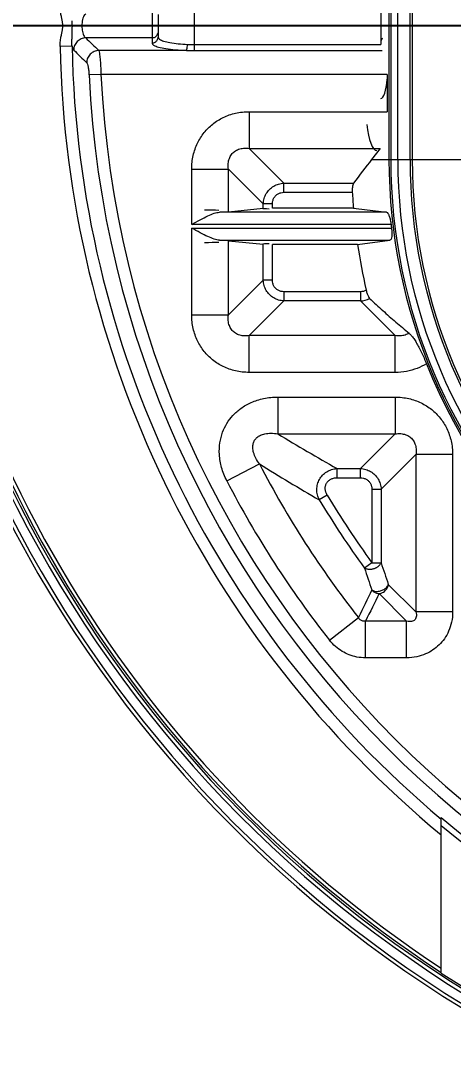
# Model space of a CAD drawing. Header units: millimetres. Extents: x 5536 to 6151, y 463 to 893.
# Drawn here: x 5650.1 to 5685.6, y 558.5 to 644.9 of the extents above; entities that cross this region are included whole.
import ezdxf

# ---------------------------------------------------------------- set-up
doc = ezdxf.new("R2010")
doc.units = ezdxf.units.MM
doc.header["$LTSCALE"] = 0.2
doc.linetypes.add('CENTER', pattern=[50.8, 31.75, -6.35, 6.35, -6.35])
doc.layers.get('0').update_dxf_attribs({"lineweight": 18})
doc.layers.add('poumianxian', color=2, linetype='Continuous', lineweight=18)
doc.layers.add('图层1', color=1, linetype='CENTER', lineweight=18)
doc.styles.add('標準', font='', dxfattribs={"width": 0.667})
doc.styles.get('標準').set_extended_font_data('pmingliu')
doc.dimstyles.new('11111111111', dxfattribs={"dimtxt": 4.5, "dimasz": 4.5, "dimexe": 1.25, "dimexo": 0.625, "dimtad": 1, "dimtoh": 1, "dimdsep": 46, "dimtxsty": '標準', "dimblk": '_CAXARROW', "dimcen": 0, "dimdle": 9, "dimclrd": 6, "dimclre": 6, "dimclrt": 2, "dimadec": 0, "dimazin": 0, "dimtfac": 0.707107, "dimtofl": 0, "dimtmove": 2, "dimatfit": 3, "dimfxl": 0, "dimfrac": 2, "dimtolj": 1, "dimarcsym": 0})
doc.dimstyles.new('222222', dxfattribs={"dimtxt": 4.5, "dimasz": 4.5, "dimexe": 1.25, "dimexo": 0.625, "dimtad": 1, "dimdsep": 46, "dimtxsty": '標準', "dimblk": '_CAXARROW', "dimcen": 0, "dimdle": 9, "dimclrd": 6, "dimclre": 6, "dimclrt": 2, "dimadec": 0, "dimazin": 0, "dimtfac": 0.707107, "dimtofl": 0, "dimtmove": 2, "dimatfit": 3, "dimfxl": 0, "dimfrac": 2, "dimtolj": 1, "dimarcsym": 0})
doc.dimstyles.new('ISO-25', dxfattribs={"dimtxt": 2.5, "dimasz": 2.5, "dimexe": 1.25, "dimexo": 0.625, "dimtad": 1, "dimdsep": 46, "dimtxsty": 'Standard', "dimblk": '_CAXARROW', "dimcen": 0, "dimdle": 5, "dimclrd": 4, "dimclre": 4, "dimclrt": 3, "dimadec": 0, "dimazin": 0, "dimtfac": 0.707107, "dimtofl": 0, "dimtmove": 2, "dimatfit": 3, "dimfxl": 0, "dimfrac": 2, "dimarcsym": 0})

# ---------------------------------------------------------------- blocks, each defined once
blk = doc.blocks.new('*X4')
at = {"layer": 'poumianxian'}
blk.add_hatch(color=6, dxfattribs=at).paths.add_polyline_path([(5815.182, 723.919), (5816.22, 722.836), (5812.452, 720.263)], flags=0)
at = {"layer": 'poumianxian', "color": 6, "lineweight": -2}
blk.add_line((5838.466, 745.204), (5815.701, 723.377), dxfattribs=at)
at = {"layer": 'poumianxian', "insert": (5828.219, 739.866), "char_height": 4.5, "width": 64.97647, "attachment_point": 5, "rotation": 43.79372, "style": '標準'}
blk.add_mtext('\\T1.004;%%C201.68%%P0.5', dxfattribs=at)
blk = doc.blocks.new('_CAXARROW')
blk.add_hatch(color=0).paths.add_polyline_path([(0, 0), (-1, 0.125), (-1, -0.125)], flags=0)
blk = doc.blocks.new('*X15')
at = {"layer": 'poumianxian'}
for points in [[(5623.453, 727.501), (5624.953, 727.501), (5624.203, 732.001)], [(5623.453, 648.974), (5624.953, 648.974), (5624.203, 644.474)]]:
    blk.add_hatch(color=6, dxfattribs=at).paths.add_polyline_path(points, flags=0)
at = {"layer": 'poumianxian', "color": 6, "lineweight": -2}
for p, q in [((5705.44, 732.001), (5622.953, 732.001)), ((5624.203, 727.501), (5624.203, 648.974)), ((5687.634, 644.474), (5622.953, 644.474))]:
    blk.add_line(p, q, dxfattribs=at)
at = {"layer": 'poumianxian', "color": 2, "insert": (5620.965, 684.808), "char_height": 4.5, "width": 49.28163, "attachment_point": 5, "rotation": 90, "style": '標準'}
blk.add_mtext('\\T1.004;87.53%%P0.3', dxfattribs=at)
blk = doc.blocks.new('*X18')
at = {"layer": 'poumianxian'}
for points in [[(5633.571, 723.996), (5635.071, 723.996), (5634.321, 728.496)], [(5633.571, 648.974), (5635.071, 648.974), (5634.321, 644.474)]]:
    blk.add_hatch(color=6, dxfattribs=at).paths.add_polyline_path(points, flags=0)
at = {"layer": 'poumianxian', "color": 6, "lineweight": -2}
for p, q in [((5709.031, 728.496), (5633.071, 728.496)), ((5634.321, 723.996), (5634.321, 648.974)), ((5693.458, 644.474), (5633.071, 644.474))]:
    blk.add_line(p, q, dxfattribs=at)
at = {"layer": 'poumianxian', "color": 2, "insert": (5631.191, 685.597), "char_height": 4.5, "width": 27.30164, "attachment_point": 5, "rotation": 90, "style": '標準'}
blk.add_mtext('\\T1.004;84.02', dxfattribs=at)
blk = doc.blocks.new('*X78')
at = {"layer": 'poumianxian'}
blk.add_hatch(color=6, dxfattribs=at).paths.add_polyline_path([(5827.51, 710.522), (5828.348, 709.277), (5824.196, 707.386)], flags=0)
at = {"layer": 'poumianxian', "color": 6, "lineweight": -2}
blk.add_line((5850.063, 724.801), (5827.929, 709.899), dxfattribs=at)
at = {"layer": 'poumianxian', "color": 2, "insert": (5839.054, 721.293), "char_height": 4.5, "width": 64.97647, "attachment_point": 5, "rotation": 33.94999, "style": '標準'}
blk.add_mtext('\\T1.004;%%C203.82%%P0.5', dxfattribs=at)

msp = doc.modelspace()

# ---------------------------------------------------------------- linework, layer by layer
for p, q in [((5680.357, 677.474), (5680.357, 633.474)), ((5680.506, 677.474), (5680.506, 633.474)), ((5681.083, 633.474), (5681.083, 677.474)), ((5682.09, 633.474), (5682.09, 677.474)), ((5682.267, 677.474), (5682.267, 633.474)), ((5664.361, 642.442), (5664.361, 646.506)), ((5660.861, 645.89), (5660.861, 643.057)), ((5661.361, 645.398), (5661.361, 643.55)), ((5679.677, 646.016), (5679.677, 642.932)), ((5660.861, 643.489), (5655.403, 643.489)), ((5654.278, 642.788), (5653.294, 642.769)), ((5664.361, 642.932), (5679.677, 642.932)), ((5663.685, 642.452), (5656.472, 642.452)), ((5664.361, 642.442), (5679.784, 642.442)), ((5656.659, 640.482), (5655.675, 640.435)), ((5680.212, 640.482), (5656.659, 640.482)), ((5680.212, 640.482), (5680.212, 637.407)), ((5668.855, 637.407), (5668.855, 634.382)), ((5668.855, 637.407), (5680.212, 637.407)), ((5671.713, 631.523), (5668.855, 634.382)), ((5668.855, 634.382), (5679.634, 634.382)), ((5679.634, 634.382), (5678.928, 633.474)), ((5678.928, 633.474), (5681.083, 633.474)), ((5681.083, 633.474), (5690.232, 633.474)), ((5664.127, 628.124), (5664.127, 632.68)), ((5664.127, 632.68), (5667.153, 632.68)), ((5667.153, 629.165), (5667.153, 632.68)), ((5670.011, 629.821), (5667.153, 632.68)), ((5671.713, 630.767), (5671.713, 631.523)), ((5671.713, 631.523), (5677.449, 631.523)), ((5671.713, 630.767), (5677.341, 630.767)), ((5670.011, 629.455), (5670.011, 629.821)), ((5670.768, 629.821), (5670.011, 629.821)), ((5670.768, 629.474), (5670.768, 629.821)), ((5680.161, 629.123), (5666.417, 629.123)), ((5667.153, 629.165), (5670.011, 629.455)), ((5677.431, 629.474), (5670.768, 629.474)), ((5680.528, 628.124), (5664.127, 628.124)), ((5664.127, 620.668), (5664.127, 627.824)), ((5664.127, 627.824), (5680.565, 627.824)), ((5666.417, 626.824), (5680.44, 626.824)), ((5667.153, 620.668), (5667.153, 626.782)), ((5667.153, 626.782), (5670.011, 626.493)), ((5670.011, 623.526), (5670.011, 626.493)), ((5670.768, 623.526), (5670.768, 626.474)), ((5677.774, 626.474), (5670.768, 626.474)), ((5677.774, 626.474), (5680.44, 626.824)), ((5670.011, 623.526), (5667.153, 620.668)), ((5670.768, 623.526), (5670.011, 623.526)), ((5671.713, 622.581), (5671.713, 621.824)), ((5678.008, 622.581), (5671.713, 622.581)), ((5678.008, 622.581), (5678.008, 621.824)), ((5671.713, 621.824), (5668.855, 618.966)), ((5678.008, 621.824), (5671.713, 621.824)), ((5678.008, 621.824), (5680.867, 618.966)), ((5664.127, 620.668), (5667.153, 620.668)), ((5668.855, 615.94), (5668.855, 618.966)), ((5680.867, 618.966), (5668.855, 618.966)), ((5680.867, 615.94), (5680.867, 618.966)), ((5680.867, 615.94), (5668.855, 615.94)), ((5671.219, 613.907), (5671.219, 610.882)), ((5671.219, 613.907), (5680.867, 613.907)), ((5680.867, 613.907), (5680.867, 610.882)), ((5671.219, 610.882), (5680.867, 610.882)), ((5678.008, 608.023), (5680.867, 610.882)), ((5679.71, 606.321), (5682.569, 609.18)), ((5682.569, 609.18), (5682.569, 596.222)), ((5685.594, 609.18), (5682.569, 609.18)), ((5685.594, 609.18), (5685.594, 596.222)), ((5667.017, 607.013), (5669.706, 608.4)), ((5676.082, 607.267), (5676.082, 608.023)), ((5676.082, 608.023), (5678.008, 608.023)), ((5676.082, 607.267), (5678.008, 607.267)), ((5678.008, 607.267), (5678.008, 608.023)), ((5675.272, 605.835), (5674.623, 605.445)), ((5678.954, 606.321), (5678.954, 600.274)), ((5678.954, 606.321), (5679.71, 606.321)), ((5679.71, 606.321), (5679.71, 600.274)), ((5678.954, 600.274), (5678.342, 599.829)), ((5678.954, 600.274), (5679.71, 600.274)), ((5679.547, 597.731), (5681.812, 595.466)), ((5680.303, 598.488), (5682.569, 596.222)), ((5685.594, 596.222), (5682.569, 596.222)), ((5675.467, 593.881), (5677.844, 595.754)), ((5678.438, 592.44), (5678.438, 595.466)), ((5681.812, 595.466), (5678.438, 595.466)), ((5681.812, 592.44), (5681.812, 595.466)), ((5681.812, 592.44), (5678.438, 592.44)), ((5684.661, 566.484), (5684.661, 579.279))]:
    msp.add_line(p, q)
for centre, radius, start, end in [((5739.661, 650.474), 101.908, 118.44247, 254.63694), ((5739.661, 650.474), 101.608, 118.44247, 254.63694), ((5739.661, 650.474), 100.842, 118.67849, 254.51733), ((5739.661, 650.474), 100.543, 118.67849, 254.51733), ((5634.709, 644.473), 19.596, 358.8267, 1.17506), ((5650.387, 644.632), 3.144, 349.5929, 351.8466), ((5635.413, 644.451), 18.892, 358.37186, 358.84948), ((5657.4, 644.461), 2.311, 186.08753, 188.49325), ((5818.548, 810.489), 233.463, 225.66899, 226.03444), ((5739.661, 650.474), 100.358, 184.28586, 236.76736), ((5739.661, 650.474), 100.058, 184.29872, 236.65489), ((5739.661, 644.474), 86.384, 181.131, 230.4543), ((5739.661, 644.474), 85.399, 181.131, 229.90658), ((5821.339, 811.373), 237.459, 225.33633, 225.69782), ((5664.378, 666.378), 23.936, 268.3413, 269.95937), ((5739.661, 644.474), 84.082, 182.75328, 267.24672), ((5739.661, 644.474), 83.097, 182.75328, 267.24672), ((5725.661, 633.474), 45.304, 180, 270), ((5725.661, 633.474), 45.155, 180, 270), ((5725.661, 633.474), 44.578, 180, 270), ((5725.661, 633.474), 43.57, 180, 270), ((5725.661, 633.474), 43.393, 180, 270), ((5725.661, 633.474), 48.396, 183.20665, 184.74102), ((5725.661, 633.474), 45.448, 186.76009, 187.14156), ((5725.661, 633.474), 48.396, 188.31649, 192.86334), ((5677.93, 623.615), 1.793, 272.50743, 297.80336), ((5725.661, 633.474), 45.448, 201.7141, 254.27579), ((5762.798, 761.112), 175.942, 238.63382, 240.471), ((5739.661, 644.474), 78.708, 207.27917, 218.24272), ((5764.2, 760.084), 178.71, 238.07874, 239.91785), ((5739.661, 644.474), 81.734, 207.27919, 218.24272), ((5739.661, 644.474), 75.093, 210.96749, 216.05745), ((5739.661, 644.474), 75.849, 210.96748, 216.05745), ((5829.726, 649.595), 159.354, 198.19774, 198.88081), ((5830.788, 649.448), 158.879, 198.02941, 198.70838), ((5999.633, 441.173), 356.992, 153.93573, 154.34132), ((5991.029, 443.845), 347.422, 153.70856, 154.12452), ((5739.661, 644.474), 85.296, 229.84804, 268.68733), ((5739.661, 644.474), 85.788, 230.12492, 268.68734), ((5739.661, 650.474), 100.395, 236.78139, 267.86727)]:
    msp.add_arc(centre, radius, start, end)
for centre, major_axis, ratio, start_param, end_param in [((5679.811, 642.932), (0, 0.5), 0.267949, 0, 1.369438), ((5679.677, 640.482), (0, -2), 0.267949, 0, 1.369438), ((5679.355, 637.407), (0, 3.2), 0.267949, 1.902409, 3.141593), ((5725.661, 541.274), (0, -118.481), 0.62804, 3.820625, 3.84643), ((5664.127, 629.201), (-3.2, 0), 0.034921, 3.939221, 4.380776), ((5670.768, 629.446), (-0.8, 0), 0.034921, 0, 1.239184), ((5664.127, 626.746), (-3.2, 0), 0.034921, 1.902409, 2.343964), ((5670.768, 626.502), (-0.8, 0), 0.034921, 5.044002, 6.283185)]:
    msp.add_ellipse(centre, major_axis=major_axis, ratio=ratio, start_param=start_param, end_param=end_param)
for points, knots in [([(5653.499, 644.762), (5653.493, 644.806), (5653.478, 644.895), (5653.45, 645.032), (5653.418, 645.178), (5653.384, 645.337), (5653.35, 645.514), (5653.319, 645.712), (5653.296, 645.937), (5653.292, 646.095), (5653.294, 646.179)], [0, 0, 0, 0, 10330.949542, 21060.50857, 32526.030618, 45007.348323, 58812.219385, 74262.188084, 91663.545563, 111065.880612, 111065.880612, 111065.880612, 111065.880612]), ([(5655.403, 645.459), (5655.363, 645.439), (5655.287, 645.36), (5655.204, 645.197), (5655.138, 644.981), (5655.112, 644.819), (5655.102, 644.731)], [0, 0, 0, 0, 9787.670506, 23241.881705, 40074.865687, 59343.835826, 59343.835826, 59343.835826, 59343.835826]), ([(5653.499, 644.186), (5653.505, 644.225), (5653.514, 644.302), (5653.521, 644.417), (5653.521, 644.531), (5653.514, 644.646), (5653.505, 644.723), (5653.499, 644.762)], [0, 0, 0, 0, 14755.811871, 29166.594398, 43400.529282, 57795.126122, 72572.060041, 72572.060041, 72572.060041, 72572.060041]), ([(5655.102, 644.731), (5655.093, 644.646), (5655.085, 644.474), (5655.093, 644.301), (5655.102, 644.216)], [0, 0, 0, 0, 16736.9961, 33464.289673, 33464.289673, 33464.289673, 33464.289673]), ([(5653.294, 642.769), (5653.292, 642.855), (5653.296, 643.017), (5653.32, 643.244), (5653.351, 643.442), (5653.385, 643.617), (5653.42, 643.775), (5653.451, 643.922), (5653.471, 644.017), (5653.479, 644.064)], [0, 0, 0, 0, 19395.728537, 36430.758922, 51330.277668, 64558.194523, 76546.817644, 87723.938172, 98447.210303, 98447.210303, 98447.210303, 98447.210303]), ([(5654.278, 642.788), (5654.274, 642.846), (5654.268, 642.959), (5654.268, 643.125), (5654.273, 643.283), (5654.279, 643.438), (5654.285, 643.592), (5654.292, 643.751), (5654.295, 643.859), (5654.297, 643.915)], [0, 0, 0, 0, 15227.40181, 29650.76431, 43384.123549, 56792.440177, 70181.175837, 83904.10012, 98466.337001, 98466.337001, 98466.337001, 98466.337001]), ([(5655.403, 643.489), (5655.275, 643.485), (5655.017, 643.425), (5654.692, 643.199), (5654.473, 642.869), (5654.42, 642.609), (5654.419, 642.481)], [0, 0, 0, 0, 14776.406668, 29673.222077, 44570.037489, 59346.444162, 59346.444162, 59346.444162, 59346.444162]), ([(5655.115, 644.12), (5655.126, 644.044), (5655.155, 643.903), (5655.22, 643.715), (5655.298, 643.574), (5655.367, 643.506), (5655.403, 643.489)], [0, 0, 0, 0, 19179.495621, 35954.934205, 49342.248223, 59349.781275, 59349.781275, 59349.781275, 59349.781275]), ([(5660.861, 643.489), (5660.947, 643.489), (5661.122, 643.534), (5661.293, 643.703), (5661.343, 643.84), (5661.353, 643.896)], [0, 0, 0, 0, 17608.233944, 35100.901234, 46765.846669, 46765.846669, 46765.846669, 46765.846669]), ([(5660.861, 643.057), (5660.947, 643.057), (5661.122, 643.103), (5661.313, 643.291), (5661.361, 643.465), (5661.361, 643.55)], [0, 0, 0, 0, 15693.149083, 31282.298746, 46767.176267, 46767.176267, 46767.176267, 46767.176267]), ([(5661.361, 643.55), (5661.361, 643.481), (5661.519, 643.323), (5661.859, 643.202), (5662.38, 643.074), (5663.039, 642.988), (5663.523, 642.955), (5663.781, 642.944)], [0, 0, 0, 0, 5780.626146, 16208.762706, 31519.138629, 50754.605091, 72687.91799, 72687.91799, 72687.91799, 72687.91799]), ([(5654.278, 642.788), (5654.297, 642.723), (5654.332, 642.616), (5654.387, 642.513), (5654.419, 642.481)], [0, 0, 0, 0, 20086.468123, 33464.664928, 33464.664928, 33464.664928, 33464.664928]), ([(5660.861, 643.057), (5660.861, 642.985), (5661.059, 642.825), (5661.442, 642.71), (5662.052, 642.581), (5662.818, 642.496), (5663.384, 642.462), (5663.685, 642.452)], [0, 0, 0, 0, 5294.827134, 15610.536387, 31010.462429, 50461.829861, 72684.476809, 72684.476809, 72684.476809, 72684.476809]), ([(5663.685, 642.452), (5663.71, 642.474), (5663.738, 642.571), (5663.769, 642.732), (5663.779, 642.869), (5663.781, 642.944)], [0, 0, 0, 0, 9332.964035, 25966.472503, 46791.989705, 46791.989705, 46791.989705, 46791.989705]), ([(5663.781, 642.944), (5663.878, 642.94), (5664.071, 642.934), (5664.264, 642.932), (5664.361, 642.932)], [0, 0, 0, 0, 16788.174377, 33524.127114, 33524.127114, 33524.127114, 33524.127114]), ([(5656.472, 642.452), (5656.343, 642.448), (5656.082, 642.387), (5655.756, 642.157), (5655.538, 641.823), (5655.487, 641.561), (5655.488, 641.431)], [0, 0, 0, 0, 14779.350873, 29682.073816, 44584.432988, 59362.900112, 59362.900112, 59362.900112, 59362.900112]), ([(5656.472, 642.452), (5656.51, 642.379), (5656.545, 642.144), (5656.6, 641.718), (5656.637, 641.138), (5656.654, 640.71), (5656.659, 640.482)], [0, 0, 0, 0, 7366.82376, 20853.037116, 38899.113054, 59371.94499, 59371.94499, 59371.94499, 59371.94499]), ([(5655.488, 641.431), (5655.52, 641.4), (5655.563, 641.278), (5655.614, 641.062), (5655.653, 640.767), (5655.67, 640.55), (5655.675, 640.435)], [0, 0, 0, 0, 7873.765131, 21392.308918, 39216.355829, 59366.098496, 59366.098496, 59366.098496, 59366.098496]), ([(5664.127, 632.68), (5664.127, 633.055), (5664.207, 633.793), (5664.563, 634.819), (5665.118, 635.7), (5665.841, 636.422), (5666.722, 636.974), (5667.745, 637.328), (5668.48, 637.407), (5668.855, 637.407)], [0, 0, 0, 0, 14938.840807, 29234.756732, 42814.039352, 56017.090405, 69557.153854, 83817.187279, 98700.440951, 98700.440951, 98700.440951, 98700.440951]), ([(5667.153, 632.68), (5667.13, 632.833), (5667.117, 633.129), (5667.201, 633.544), (5667.382, 633.889), (5667.648, 634.154), (5667.992, 634.334), (5668.407, 634.418), (5668.702, 634.404), (5668.855, 634.382)], [0, 0, 0, 0, 15983.183469, 30322.574521, 43268.708154, 55609.935918, 68518.923215, 82829.889183, 98768.304182, 98768.304182, 98768.304182, 98768.304182]), ([(5670.011, 629.821), (5670.018, 629.969), (5670.068, 630.263), (5670.247, 630.669), (5670.518, 631.017), (5670.866, 631.288), (5671.272, 631.467), (5671.566, 631.516), (5671.713, 631.523)], [0, 0, 0, 0, 14410.814828, 28646.968684, 42784.704377, 56920.532511, 71155.754321, 85555.105056, 85555.105056, 85555.105056, 85555.105056]), ([(5677.449, 631.523), (5677.413, 631.474), (5677.367, 631.324), (5677.334, 631.07), (5677.335, 630.873), (5677.341, 630.767)], [0, 0, 0, 0, 11192.956894, 27606.259058, 46943.904034, 46943.904034, 46943.904034, 46943.904034]), ([(5670.768, 629.821), (5670.768, 629.906), (5670.788, 630.074), (5670.882, 630.306), (5671.031, 630.503), (5671.228, 630.653), (5671.461, 630.746), (5671.629, 630.767), (5671.713, 630.767)], [0, 0, 0, 0, 14633.340028, 28825.941427, 42778.773793, 56746.460292, 70954.542341, 85569.600176, 85569.600176, 85569.600176, 85569.600176]), ([(5664.127, 628.124), (5664.36, 628.254), (5664.796, 628.498), (5665.411, 628.815), (5665.937, 629.037), (5666.27, 629.118), (5666.417, 629.123)], [0, 0, 0, 0, 18964.531433, 35514.34253, 49061.535182, 59525.324076, 59525.324076, 59525.324076, 59525.324076]), ([(5677.431, 629.474), (5677.736, 629.434), (5678.346, 629.356), (5679.256, 629.239), (5679.86, 629.162), (5680.161, 629.123)], [0, 0, 0, 0, 15772.393138, 31424.657383, 46957.02804, 46957.02804, 46957.02804, 46957.02804]), ([(5680.161, 629.123), (5680.208, 629.117), (5680.304, 629.006), (5680.392, 628.791), (5680.477, 628.48), (5680.514, 628.248), (5680.528, 628.124)], [0, 0, 0, 0, 7640.857094, 21078.559572, 39286.120045, 59694.919663, 59694.919663, 59694.919663, 59694.919663]), ([(5666.417, 626.824), (5666.27, 626.829), (5665.937, 626.911), (5665.411, 627.132), (5664.796, 627.449), (5664.36, 627.693), (5664.127, 627.824)], [0, 0, 0, 0, 10465.975548, 24015.52889, 40569.835071, 59537.345284, 59537.345284, 59537.345284, 59537.345284]), ([(5680.565, 627.824), (5680.58, 627.7), (5680.601, 627.471), (5680.589, 627.161), (5680.56, 626.946), (5680.481, 626.83), (5680.44, 626.824)], [0, 0, 0, 0, 21270.777535, 39580.651724, 52562.714651, 59703.344313, 59703.344313, 59703.344313, 59703.344313]), ([(5671.713, 621.824), (5671.565, 621.831), (5671.272, 621.881), (5670.866, 622.06), (5670.517, 622.331), (5670.246, 622.679), (5670.068, 623.085), (5670.018, 623.379), (5670.011, 623.526)], [0, 0, 0, 0, 14420.962842, 28667.14172, 42814.833123, 56960.615624, 71205.861797, 85615.352477, 85615.352477, 85615.352477, 85615.352477]), ([(5671.713, 622.581), (5671.629, 622.581), (5671.461, 622.601), (5671.228, 622.695), (5671.031, 622.844), (5670.882, 623.041), (5670.788, 623.274), (5670.768, 623.442), (5670.768, 623.526)], [0, 0, 0, 0, 14642.245474, 28843.484097, 42804.80777, 56780.994611, 70997.723313, 85621.675467, 85621.675467, 85621.675467, 85621.675467]), ([(5678.48, 622.7), (5678.409, 622.661), (5678.255, 622.6), (5678.091, 622.581), (5678.008, 622.581)], [0, 0, 0, 0, 16597.860837, 33664.614871, 33664.614871, 33664.614871, 33664.614871]), ([(5678.48, 622.7), (5678.501, 622.604), (5678.551, 622.425), (5678.644, 622.199), (5678.722, 622.071), (5678.766, 622.03)], [0, 0, 0, 0, 18843.097431, 35411.025852, 46982.109507, 46982.109507, 46982.109507, 46982.109507]), ([(5678.766, 622.03), (5679.121, 621.695), (5679.834, 621.037), (5680.915, 620.084), (5681.644, 619.471), (5682.01, 619.172)], [0, 0, 0, 0, 15925.142035, 31602.424406, 46992.942426, 46992.942426, 46992.942426, 46992.942426]), ([(5668.855, 615.94), (5668.479, 615.94), (5667.741, 616.02), (5666.716, 616.376), (5665.834, 616.931), (5665.112, 617.654), (5664.56, 618.535), (5664.206, 619.558), (5664.127, 620.293), (5664.127, 620.668)], [0, 0, 0, 0, 14960.814956, 29277.759326, 42877.016267, 56099.488228, 69659.468308, 83940.477399, 98845.623456, 98845.623456, 98845.623456, 98845.623456]), ([(5668.855, 618.966), (5668.701, 618.943), (5668.405, 618.93), (5667.99, 619.014), (5667.646, 619.195), (5667.38, 619.461), (5667.201, 619.805), (5667.117, 620.22), (5667.13, 620.515), (5667.153, 620.668)], [0, 0, 0, 0, 16000.737053, 30355.876381, 43316.228151, 55671.009706, 68594.174337, 82920.857369, 98876.776778, 98876.776778, 98876.776778, 98876.776778]), ([(5682.01, 619.172), (5681.911, 619.107), (5681.681, 619), (5681.289, 618.93), (5681.01, 618.945), (5680.867, 618.966)], [0, 0, 0, 0, 14124.756818, 29741.286793, 47017.377919, 47017.377919, 47017.377919, 47017.377919]), ([(5682.01, 619.172), (5682.078, 619.117), (5682.216, 618.974), (5682.413, 618.713), (5682.619, 618.386), (5682.829, 618.005), (5683.039, 617.582), (5683.244, 617.13), (5683.374, 616.818), (5683.437, 616.659)], [0, 0, 0, 0, 8940.039869, 20156.24054, 33428.597469, 48392.6838, 64610.710306, 81666.971081, 99153.258672, 99153.258672, 99153.258672, 99153.258672]), ([(5683.437, 616.659), (5683.193, 616.506), (5682.663, 616.241), (5681.793, 615.995), (5681.179, 615.94), (5680.867, 615.94)], [0, 0, 0, 0, 15042.398961, 30737.665088, 47029.450583, 47029.450583, 47029.450583, 47029.450583]), ([(5667.017, 607.013), (5666.838, 607.361), (5666.557, 608.065), (5666.372, 609.137), (5666.412, 610.126), (5666.634, 610.997), (5667.001, 611.756), (5667.508, 612.428), (5668.179, 613.022), (5669.035, 613.508), (5670.071, 613.834), (5670.826, 613.907), (5671.219, 613.907)], [0, 0, 0, 0, 16380.581023, 31487.442839, 45181.697781, 57493.898467, 68869.750025, 80228.809395, 92493.283471, 106123.146774, 121157.595939, 137608.978982, 137608.978982, 137608.978982, 137608.978982]), ([(5680.867, 613.907), (5681.242, 613.907), (5681.98, 613.828), (5683.006, 613.471), (5683.887, 612.917), (5684.609, 612.193), (5685.161, 611.312), (5685.515, 610.29), (5685.594, 609.554), (5685.594, 609.18)], [0, 0, 0, 0, 15013.0359, 29379.953776, 43026.679124, 56295.304316, 69902.615707, 84233.472869, 99190.645559, 99190.645559, 99190.645559, 99190.645559]), ([(5669.706, 608.4), (5669.591, 608.553), (5669.397, 608.853), (5669.209, 609.31), (5669.139, 609.718), (5669.173, 610.067), (5669.293, 610.356), (5669.494, 610.595), (5669.787, 610.785), (5670.18, 610.909), (5670.672, 610.95), (5671.028, 610.915), (5671.219, 610.882)], [0, 0, 0, 0, 18870.46579, 34927.064444, 48211.398555, 59215.284188, 68897.898649, 78554.644569, 89489.054622, 102689.814417, 118675.731285, 137703.689114, 137703.689114, 137703.689114, 137703.689114]), ([(5680.867, 610.882), (5681.02, 610.904), (5681.316, 610.918), (5681.731, 610.833), (5682.076, 610.652), (5682.341, 610.386), (5682.521, 610.042), (5682.605, 609.628), (5682.591, 609.332), (5682.569, 609.18)], [0, 0, 0, 0, 16052.395985, 30453.881377, 43456.07609, 55850.745482, 68815.632999, 83188.570219, 99196.003869, 99196.003869, 99196.003869, 99196.003869]), ([(5674.623, 605.445), (5674.554, 605.581), (5674.451, 605.865), (5674.405, 606.31), (5674.468, 606.743), (5674.632, 607.142), (5674.89, 607.488), (5675.228, 607.765), (5675.633, 607.955), (5675.931, 608.012), (5676.082, 608.023)], [0, 0, 0, 0, 14515.771594, 28605.486279, 42354.634412, 55911.524031, 69464.690396, 83209.989789, 97300.327821, 111826.538191, 111826.538191, 111826.538191, 111826.538191]), ([(5675.272, 605.835), (5675.224, 605.914), (5675.148, 606.079), (5675.1, 606.339), (5675.121, 606.589), (5675.209, 606.816), (5675.358, 607.008), (5675.561, 607.154), (5675.809, 607.247), (5675.99, 607.267), (5676.082, 607.267)], [0, 0, 0, 0, 15245.436499, 29490.817513, 42924.713464, 55907.397836, 68896.45289, 82338.886014, 96594.831495, 111845.319015, 111845.319015, 111845.319015, 111845.319015]), ([(5678.008, 608.023), (5678.156, 608.016), (5678.45, 607.967), (5678.856, 607.788), (5679.204, 607.517), (5679.475, 607.169), (5679.654, 606.762), (5679.703, 606.469), (5679.71, 606.321)], [0, 0, 0, 0, 14459.095751, 28742.945364, 42928.047074, 57111.234836, 71394.149276, 85841.742527, 85841.742527, 85841.742527, 85841.742527]), ([(5678.008, 607.267), (5678.093, 607.267), (5678.261, 607.246), (5678.493, 607.153), (5678.69, 607.003), (5678.84, 606.806), (5678.933, 606.574), (5678.954, 606.406), (5678.954, 606.321)], [0, 0, 0, 0, 14680.022785, 28917.900912, 42915.245103, 56927.490815, 71180.898986, 85842.581248, 85842.581248, 85842.581248, 85842.581248]), ([(5679.71, 600.274), (5679.7, 600.242), (5679.673, 600.182), (5679.62, 600.102), (5679.561, 600.032), (5679.497, 599.972), (5679.429, 599.92), (5679.356, 599.872), (5679.274, 599.827), (5679.183, 599.787), (5679.08, 599.752), (5678.97, 599.726), (5678.857, 599.711), (5678.747, 599.707), (5678.641, 599.715), (5678.536, 599.736), (5678.435, 599.772), (5678.372, 599.808), (5678.342, 599.829)], [0, 0, 0, 0, 13482.276136, 26415.18655, 38611.963371, 50174.389515, 61505.025179, 73096.856465, 85398.06423, 98784.066396, 113459.372913, 128976.34829, 144346.231261, 158993.949441, 173201.23566, 187306.49016, 201601.406233, 216333.711044, 216333.711044, 216333.711044, 216333.711044]), ([(5678.946, 598.028), (5679.01, 597.981), (5679.174, 597.917), (5679.443, 597.901), (5679.726, 597.96), (5679.984, 598.085), (5680.192, 598.26), (5680.276, 598.413), (5680.303, 598.488)], [0, 0, 0, 0, 12791.571294, 27332.744376, 42949.412689, 58569.963071, 73119.781234, 85918.869006, 85918.869006, 85918.869006, 85918.869006]), ([(5678.946, 598.028), (5678.995, 597.97), (5679.111, 597.867), (5679.318, 597.764), (5679.471, 597.735), (5679.547, 597.731)], [0, 0, 0, 0, 15588.619359, 31381.391501, 47065.147481, 47065.147481, 47065.147481, 47065.147481]), ([(5679.547, 597.731), (5679.609, 597.738), (5679.732, 597.766), (5679.902, 597.848), (5680.047, 597.962), (5680.158, 598.093), (5680.234, 598.226), (5680.282, 598.357), (5680.299, 598.444), (5680.303, 598.488)], [0, 0, 0, 0, 16050.379905, 32469.915419, 48504.07098, 63388.731123, 76400.2655, 88060.672513, 99258.674973, 99258.674973, 99258.674973, 99258.674973]), ([(5685.594, 596.222), (5685.594, 595.939), (5685.539, 595.393), (5685.298, 594.642), (5684.942, 594.008), (5684.5, 593.487), (5683.978, 593.061), (5683.359, 592.724), (5682.626, 592.494), (5682.091, 592.44), (5681.812, 592.44)], [0, 0, 0, 0, 15978.290738, 30720.320603, 44198.204883, 56784.380858, 69083.613456, 82014.546354, 96386.760268, 112129.953072, 112129.953072, 112129.953072, 112129.953072]), ([(5682.569, 596.222), (5682.589, 596.148), (5682.616, 596.01), (5682.61, 595.817), (5682.56, 595.664), (5682.476, 595.549), (5682.36, 595.469), (5682.209, 595.424), (5682.021, 595.419), (5681.885, 595.446), (5681.812, 595.466)], [0, 0, 0, 0, 18466.127707, 33551.370202, 45876.621356, 56657.458762, 67244.275545, 79155.861478, 93886.365986, 112090.507084, 112090.507084, 112090.507084, 112090.507084]), ([(5678.438, 595.466), (5678.387, 595.457), (5678.29, 595.449), (5678.15, 595.475), (5678.029, 595.535), (5677.922, 595.628), (5677.868, 595.709), (5677.844, 595.754)], [0, 0, 0, 0, 15913.901989, 29948.647371, 43283.633661, 57364.94693, 73154.286082, 73154.286082, 73154.286082, 73154.286082]), ([(5678.438, 592.44), (5678.199, 592.44), (5677.736, 592.483), (5677.081, 592.669), (5676.483, 592.959), (5675.933, 593.359), (5675.614, 593.695), (5675.467, 593.881)], [0, 0, 0, 0, 15375.314781, 29692.50021, 43552.999561, 57904.0649, 73145.772349, 73145.772349, 73145.772349, 73145.772349])]:
    msp.add_open_spline(points, degree=3, knots=knots)
at = {"layer": '图层1'}
msp.add_line((5624.65, 644.474), (5849.512, 644.474), dxfattribs=at)

# ---------------------------------------------------------------- dimensions: what is measured, and where the dimension line sits
at = {"layer": 'poumianxian'}
for p1, p2, text, dimstyle, override, picture, middle in [((5666.869, 580.684), (5812.452, 720.263), '%%C201.68%%P0.5', 'ISO-25', {"dimtxt": 4.5, "dimasz": 4.5, "dimpost": '%%C<>', "dimtxsty": '標準', "dimsah": 1, "dimclrd": 6, "dimclre": 6, "dimclrt": 256, "dimtfill": 1, "dimtolj": 1}, '*X4', (5830.46, 737.528)), ((5655.125, 593.561), (5824.196, 707.386), '%%C203.82%%P0.5', '222222', {"dimpost": '%%C<>', "dimsah": 1, "dimtfill": 1}, '*X78', (5839.054, 721.293))]:
    dim = msp.add_diameter_dim_2p(p1=p1, p2=p2, text=text, dimstyle=dimstyle, override=override, dxfattribs=at)
    dim.commit()
    dim.dimension.update_dxf_attribs({"geometry": picture, "text_midpoint": middle, "dimtype": 163})
dim = msp.add_linear_dim(base=(5624.203, 644.474), p1=(5706.065, 732.001), p2=(5688.259, 644.474), angle=90, text='87.53%%P0.3', dimstyle='11111111111', override={"dimsah": 1, "dimtfill": 1}, dxfattribs=at)
dim.commit()
dim.dimension.update_dxf_attribs({"geometry": '*X15', "text_midpoint": (5624.203, 684.808)})
dim = msp.add_linear_dim(base=(5634.321, 644.474), p1=(5709.656, 728.496), p2=(5694.083, 644.474), angle=90, dimstyle='11111111111', override={"dimsah": 1, "dimtfill": 1, "dimtzin": 8}, dxfattribs=at)
dim.commit()
dim.dimension.update_dxf_attribs({"geometry": '*X18', "text_midpoint": (5634.321, 685.597)})

doc.saveas('drawing.dxf')
